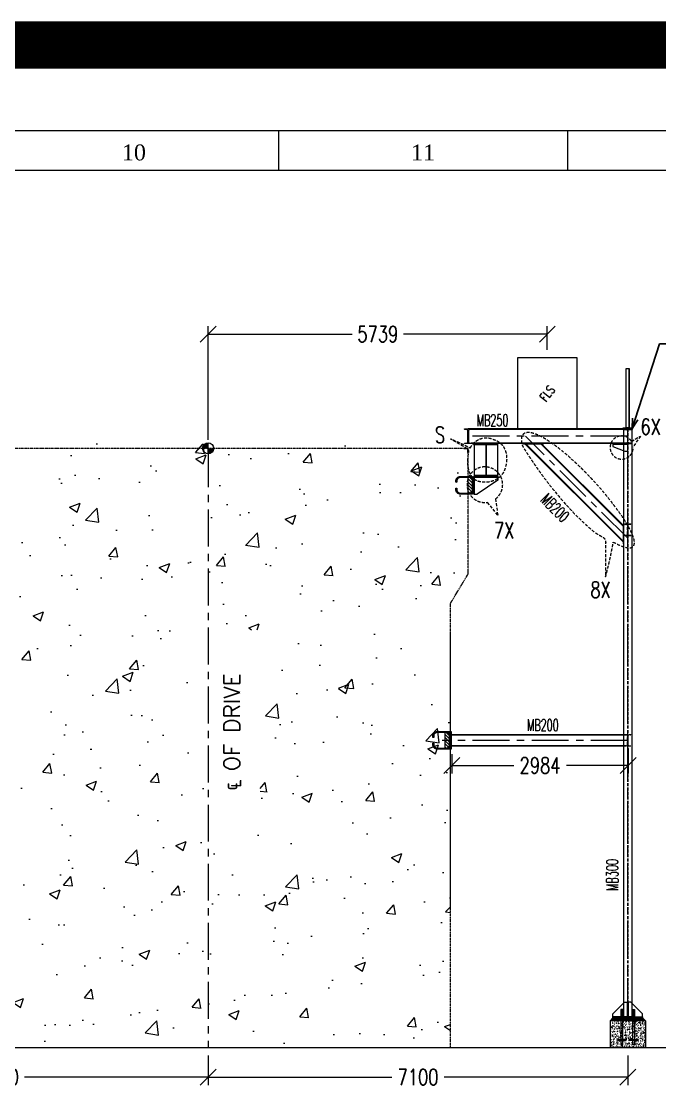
# Model space of a CAD drawing. Header units: millimetres. Extents: x 440906 to 556670, y 99378 to 157816.
# Drawn here: x 521111 to 531910, y 139677 to 157816 of the extents above; entities that cross this region are included whole.
import ezdxf
from ezdxf import colors
from ezdxf.entities.mleader import LeaderData, LeaderLine
from ezdxf.enums import TextEntityAlignment as Align
from ezdxf.math import Vec2, Vec3

# ---------------------------------------------------------------- set-up
doc = ezdxf.new("R2010")
doc.units = ezdxf.units.MM
for name, pattern in [('CENTER', [2, 1.25, -0.25, 0.25, -0.25]), ('HIDDEN', [0.375, 0.25, -0.125]), ('PHANTOM2', [31.75, 15.875, -3.175, 3.175, -3.175, 3.175, -3.175])]:
    doc.linetypes.add(name, pattern=pattern)
doc.layers.get('Defpoints').update_dxf_attribs({"lineweight": 0})
for name, color, linetype, lineweight in [('A2 LAND', 7, 'Continuous', 15), ('Center Line', 2, 'CENTER', 9), ('Construction Line', 3, 'Continuous', 20), ('Dimentions', 1, 'Continuous', 13), ('Hidden Line', 30, 'HIDDEN', 5), ('Text', 1, 'Continuous', 20)]:
    doc.layers.add(name, color=color, linetype=linetype, lineweight=lineweight)
doc.layers.add('Phantom Line', color=250, linetype='PHANTOM2', lineweight=5, transparency=0.4)
doc.styles.add('BOS', font='BOOKOS.TTF')
doc.styles.add('EICS CALIBRI', font='calibri.ttf')
doc.styles.add('romans', font='romans.shx', dxfattribs={"width": 0.75})
doc.styles.get("Standard").update_dxf_attribs({"font": 'simplex.shx'})
doc.dimstyles.new('ASHU', dxfattribs={"dimscale": 135, "dimtxt": 2, "dimasz": 2, "dimexe": 1, "dimexo": 1, "dimtad": 0, "dimdec": 0, "dimtxsty": 'romans', "dimblk": 'OBLIQUE', "dimcen": 2.5, "dimclrd": 256, "dimclre": 256, "dimclrt": 256, "dimadec": 0, "dimazin": 0, "dimtfac": 1, "dimtdec": 0, "dimtmove": 0, "dimatfit": 3, "dimldrblk": 'OPEN', "dimfxl": 1, "dimtfill": 1, "dimlwd": 9, "dimlwe": 5, "dimarcsym": 0})

# ---------------------------------------------------------------- blocks, each defined once
blk = doc.blocks.new('TP')
at = {"layer": 'Construction Line'}
h = blk.add_hatch(dxfattribs=at)
h.set_pattern_fill('ANSI31', color=9, scale=300)
h.set_pattern_definition([(45, (-4894458.462, -634663.41), (-26.5165043, 26.5165043), [])])
h.paths.add_polyline_path([(0, 108), (-75, 108), (-75, -192), (0, -192)])
blk.add_lwpolyline([(0, 108), (-75, 108), (-75, -192), (0, -192)], close=True, dxfattribs=at)
blk = doc.blocks.new('A$C3EDE4CEC')
at = {"layer": 'Defpoints', "true_color": 0x636466}
h = blk.add_hatch(dxfattribs=at)
h.set_pattern_fill('ANSI31', color=251, scale=50, style=0)
h.set_pattern_definition([(45, (-444021.413, 1908.5135), (-4.41941738, 4.41941738), [])])
h.paths.add_polyline_path([(59, 650), (41, 650), (41, 567), (59, 567)])
for points in [[(40, 317), (33, 310), (40, 310)], [(40, 293), (33, 300), (40, 300)], [(60, 317), (67, 310), (60, 310)], [(60, 293), (67, 300), (60, 300)]]:
    blk.add_hatch(color=251, dxfattribs=at).paths.add_polyline_path(points)
at = {"layer": 'Defpoints', "color": 251, "true_color": 0x636466}
for p, q in [((40, 650), (40, 567)), ((41, 567), (41, 650)), ((59, 567), (59, 650)), ((40, 567), (60, 567)), ((33, 310), (40, 317)), ((33, 300), (40, 293)), ((67, 310), (60, 317)), ((67, 300), (60, 293))]:
    blk.add_line(p, q, dxfattribs=at)
for points in [[(40, 250), (60, 250), (60, 650), (40, 650)], [(0, 300), (100, 300), (100, 310), (0, 310)]]:
    blk.add_lwpolyline(points, close=True, dxfattribs=at)
blk = doc.blocks.new('FGGDF')
at = {"layer": 'Construction Line', "true_color": 0x636466}
h = blk.add_hatch(dxfattribs=at)
h.set_pattern_fill('ANSI31', color=251, scale=5, angle=90)
h.set_pattern_definition([(135, (10024.662, -236.742), (-11.22532, -11.22532), [])])
h.paths.add_polyline_path([(38639, 9024), (38639, 8884, 0.414214), (38719, 8804), (38859, 8804, 0.414214), (38939, 8884), (38939, 8904), (38923, 8904), (38923, 8884, -0.414214), (38859, 8820), (38719, 8820, -0.414214), (38655, 8884), (38655, 9024, -0.414214), (38719, 9088), (38859, 9088, -0.414214), (38923, 9024), (38923, 9004), (38939, 9004), (38939, 9024, 0.414214), (38859, 9104), (38719, 9104, 0.414214)])
at = {"layer": 'Construction Line'}
for p, q in [((38227, 9104), (38627, 9104)), ((38227, 9104), (38227, 9038)), ((38227, 9088), (38627, 9088)), ((38627, 9104), (38627, 8804)), ((38227, 9038), (38577, 8804)), ((38627, 8804), (38577, 8804))]:
    blk.add_line(p, q, dxfattribs=at)
at = {"layer": 'Construction Line', "color": 251, "true_color": 0x636466}
blk.add_line((38923, 9004), (38923, 9004), dxfattribs=at)
at = {"layer": 'Construction Line'}
blk.add_lwpolyline([(38639, 8804), (38639, 9104), (38627, 9104), (38627, 8804)], close=True, dxfattribs=at)
at = {"layer": 'Construction Line', "color": 251, "true_color": 0x636466}
blk.add_lwpolyline([(38939, 8904), (38923, 8904), (38923, 8884, -0.414214), (38859, 8820), (38719, 8820, -0.414214), (38655, 8884), (38655, 9024, -0.414214), (38719, 9088), (38859, 9088, -0.414214), (38923, 9024), (38923, 9004), (38939, 9004), (38939, 9024, 0.414214), (38859, 9104), (38719, 9104, 0.414214), (38639, 9024), (38639, 8884, 0.414214), (38719, 8804), (38859, 8804, 0.414214), (38939, 8884)], format="xyb", close=True, dxfattribs=at)
blk = doc.blocks.new('_Oblique')
at = {"color": 0, "linetype": 'ByBlock', "lineweight": -2}
blk.add_line((-0.5, -0.5), (0.5, 0.5), dxfattribs=at)
blk = doc.blocks.new('*D26')
at = {"layer": 'Defpoints', "color": 0, "transparency": 16777216}
for p in [(530011, 152522), (530011, 152122), (524272, 150596)]:
    blk.add_point(p, dxfattribs=at)
at = {"layer": 'Dimentions', "lineweight": 5, "transparency": 16777216}
for p, q in [((524272, 150731), (524272, 152657)), ((530011, 152257), (530011, 152657))]:
    blk.add_line(p, q, dxfattribs=at)
at = {"layer": 'Dimentions', "lineweight": 9, "transparency": 16777216}
for p, q in [((524272, 152522), (526706, 152522)), ((530011, 152522), (527578, 152522))]:
    blk.add_line(p, q, dxfattribs=at)
at = {"layer": 'Dimentions', "lineweight": 9, "transparency": 16777216, "xscale": 270, "yscale": 270, "zscale": 270, "rotation": 180}
blk.add_blockref('_Oblique', (524272, 152522), dxfattribs=at)
at = {"layer": 'Dimentions', "lineweight": 9, "transparency": 16777216, "xscale": 270, "yscale": 270, "zscale": 270}
blk.add_blockref('_Oblique', (530011, 152522), dxfattribs=at)
at = {"layer": 'Dimentions', "transparency": 16777216, "insert": (527142, 152522), "char_height": 270, "attachment_point": 5, "style": 'romans', "bg_fill": 3, "box_fill_scale": 1.1, "bg_fill_color": 256, "bg_fill_true_color": 13158600, "bg_fill_transparency": 0}
blk.add_mtext('5739', dxfattribs=at)
blk = doc.blocks.new('_Open')
at = {"color": 0, "linetype": 'ByBlock', "lineweight": -2}
for p, q in [((-1, 0.167), (0, 0)), ((-1, -0.167), (0, 0)), ((0, 0), (-1, 0))]:
    blk.add_line(p, q, dxfattribs=at)
blk = doc.blocks.new('A2-P')
at = {"layer": 'A2 LAND', "color": 0}
for p, q in [((532842.69, 184606.82), (532842.69, 184601.82)), ((532878.97, 184606.82), (532878.97, 184601.82))]:
    blk.add_line(p, q, dxfattribs=at)
for points in [[(532479.87, 184200.96), (533060.38, 184200.96), (533060.38, 184606.82), (532479.87, 184606.82)], [(532484.87, 184205.96), (533055.38, 184205.96), (533055.38, 184601.82), (532484.87, 184601.82)]]:
    blk.add_lwpolyline(points, close=True, dxfattribs=at)
at = {"layer": 'A2 LAND', "color": 0, "style": 'BOS'}
for s, p in [('10', (532824.55, 184604.11)), ('11', (532860.83, 184604.11))]:
    blk.add_text(s, height=2, dxfattribs=at).set_placement(p, align=Align.MIDDLE)
at = {"layer": 'A2 LAND', "color": 5, "style": 'EICS CALIBRI'}
for tag, height, p in [('CLIENT', 5, (532972.4, 184277.32)), ('PROJECTNAME', 3.5, (532972.4, 184265.93)), ('PROJECTLOCATION', 3.5, (532972.4, 184256.33)), ('DRAWINGNAME1', 5, (532972.25, 184246.62)), ('CODE', 3.5, (532820.7, 184239.3)), ('DRAWINGNAME2', 5, (532972.49, 184238.83)), ('DRAWINGNO1', 3.5, (532940.8, 184227.64)), ('SHNO', 3.5, (533005.25, 184224.03)), ('RV', 3.5, (533046.81, 184224.15)), ('APPD', 3.5, (532745.59, 184211.36))]:
    blk.add_attdef(tag, text='', height=height, dxfattribs=at).set_placement(p, align=Align.MIDDLE)
for tag, p in [('SCALE', (532745.59, 184255.01)), ('DWN', (532745.59, 184244.1)), ('CKD', (532745.59, 184233.19)), ('PRTANT', (532745.6, 184222.28))]:
    blk.add_attdef(tag, text='', height=3.5, dxfattribs=at).set_placement(p, align=Align.MIDDLE_CENTER)
blk = doc.blocks.new('t5t5')
at = {"layer": 'Construction Line', "ltscale": 20}
blk.add_line((184570, 245610), (184570, 244610), dxfattribs=at)
blk.add_lwpolyline([(184564, 244610), (184614, 244610), (184614, 245610), (184564, 245610)], close=True, dxfattribs=at)
at = {"layer": 'Construction Line'}
blk.add_lwpolyline([(184554, 244600), (184624, 244600), (184624, 244610), (184554, 244610)], close=True, dxfattribs=at)
blk = doc.blocks.new('_Open30')
at = {"color": 0, "linetype": 'ByBlock', "lineweight": -2}
for p, q in [((-1, 0.27), (0, 0)), ((0, 0), (-1, -0.27)), ((0, 0), (-1, 0))]:
    blk.add_line(p, q, dxfattribs=at)
blk = doc.blocks.new('*D134')
at = {"layer": 'Defpoints', "color": 0, "transparency": 16777216}
for p in [(517172, 140441), (524272, 140441), (524272, 139939)]:
    blk.add_point(p, dxfattribs=at)
at = {"layer": 'Dimentions', "lineweight": 5, "transparency": 16777216}
for p, q in [((517172, 140306), (517172, 139804)), ((524272, 140306), (524272, 139804))]:
    blk.add_line(p, q, dxfattribs=at)
at = {"layer": 'Dimentions', "lineweight": 9, "transparency": 16777216}
for p, q in [((517172, 139939), (520281, 139939)), ((524272, 139939), (521163, 139939))]:
    blk.add_line(p, q, dxfattribs=at)
at = {"layer": 'Dimentions', "lineweight": 9, "transparency": 16777216, "xscale": 270, "yscale": 270, "zscale": 270, "rotation": 180}
blk.add_blockref('_Oblique', (517172, 139939), dxfattribs=at)
at = {"layer": 'Dimentions', "lineweight": 9, "transparency": 16777216, "xscale": 270, "yscale": 270, "zscale": 270}
blk.add_blockref('_Oblique', (524272, 139939), dxfattribs=at)
at = {"layer": 'Dimentions', "transparency": 16777216, "insert": (520722, 139939), "char_height": 270, "attachment_point": 5, "style": 'romans', "bg_fill": 3, "box_fill_scale": 1.1, "bg_fill_color": 256, "bg_fill_true_color": 13158600, "bg_fill_transparency": 0}
blk.add_mtext('7100', dxfattribs=at)
blk = doc.blocks.new('*D135')
at = {"layer": 'Defpoints', "color": 0, "transparency": 16777216}
for p in [(524272, 140441), (531372, 140441), (531372, 139939)]:
    blk.add_point(p, dxfattribs=at)
at = {"layer": 'Dimentions', "lineweight": 5, "transparency": 16777216}
for p, q in [((524272, 140306), (524272, 139804)), ((531372, 140306), (531372, 139804))]:
    blk.add_line(p, q, dxfattribs=at)
at = {"layer": 'Dimentions', "lineweight": 9, "transparency": 16777216}
for p, q in [((524272, 139939), (527381, 139939)), ((531372, 139939), (528263, 139939))]:
    blk.add_line(p, q, dxfattribs=at)
at = {"layer": 'Dimentions', "lineweight": 9, "transparency": 16777216, "xscale": 270, "yscale": 270, "zscale": 270, "rotation": 180}
blk.add_blockref('_Oblique', (524272, 139939), dxfattribs=at)
at = {"layer": 'Dimentions', "lineweight": 9, "transparency": 16777216, "xscale": 270, "yscale": 270, "zscale": 270}
blk.add_blockref('_Oblique', (531372, 139939), dxfattribs=at)
at = {"layer": 'Dimentions', "transparency": 16777216, "insert": (527822, 139939), "char_height": 270, "attachment_point": 5, "style": 'romans', "bg_fill": 3, "box_fill_scale": 1.1, "bg_fill_color": 256, "bg_fill_true_color": 13158600, "bg_fill_transparency": 0}
blk.add_mtext('7100', dxfattribs=at)
blk = doc.blocks.new('GRGRG')
at = {"layer": 'Construction Line', "true_color": 0x636466}
h = blk.add_hatch(dxfattribs=at)
h.set_pattern_fill('ANSI31', color=251, scale=5, angle=90)
h.set_pattern_definition([(135, (324413.773, 138982.072), (-11.22532, -11.22532), [])])
h.paths.add_polyline_path([(353028, 148243), (353028, 148103, 0.414214), (353108, 148023), (353248, 148023, 0.414214), (353328, 148103), (353328, 148123), (353312, 148123), (353312, 148103, -0.414214), (353248, 148039), (353108, 148039, -0.414214), (353044, 148103), (353044, 148243, -0.414214), (353108, 148307), (353248, 148307, -0.414214), (353312, 148243), (353312, 148223), (353328, 148223), (353328, 148243, 0.414214), (353248, 148323), (353108, 148323, 0.414214)])
at = {"layer": 'Construction Line'}
blk.add_line((353016, 148323), (353016, 148023), dxfattribs=at)
at = {"layer": 'Construction Line', "color": 251, "true_color": 0x636466}
blk.add_line((353312, 148223), (353312, 148223), dxfattribs=at)
at = {"layer": 'Construction Line'}
blk.add_lwpolyline([(353028, 148023), (353028, 148323), (353016, 148323), (353016, 148023)], close=True, dxfattribs=at)
at = {"layer": 'Construction Line', "color": 251, "true_color": 0x636466}
blk.add_lwpolyline([(353328, 148123), (353312, 148123), (353312, 148103, -0.414214), (353248, 148039), (353108, 148039, -0.414214), (353044, 148103), (353044, 148243, -0.414214), (353108, 148307), (353248, 148307, -0.414214), (353312, 148243), (353312, 148223), (353328, 148223), (353328, 148243, 0.414214), (353248, 148323), (353108, 148323, 0.414214), (353028, 148243), (353028, 148103, 0.414214), (353108, 148023), (353248, 148023, 0.414214), (353328, 148103)], format="xyb", close=True, dxfattribs=at)
at = {"layer": 'Construction Line'}
blk.add_blockref('TP', (353119, 148215), dxfattribs=at)
blk = doc.blocks.new('*D148')
at = {"layer": 'Defpoints', "color": 0, "transparency": 16777216}
for p in [(528396, 145541), (531380, 145641), (531380, 145217)]:
    blk.add_point(p, dxfattribs=at)
at = {"layer": 'Dimentions', "lineweight": 5, "transparency": 16777216}
for p, q in [((531380, 145506), (531380, 145082)), ((528396, 145406), (528396, 145082))]:
    blk.add_line(p, q, dxfattribs=at)
at = {"layer": 'Dimentions', "lineweight": 9, "transparency": 16777216}
for p, q in [((528396, 145217), (529442, 145217)), ((531380, 145217), (530334, 145217))]:
    blk.add_line(p, q, dxfattribs=at)
at = {"layer": 'Dimentions', "lineweight": 9, "transparency": 16777216, "xscale": 270, "yscale": 270, "zscale": 270, "rotation": 180}
blk.add_blockref('_Oblique', (528396, 145217), dxfattribs=at)
at = {"layer": 'Dimentions', "lineweight": 9, "transparency": 16777216, "xscale": 270, "yscale": 270, "zscale": 270}
blk.add_blockref('_Oblique', (531380, 145217), dxfattribs=at)
at = {"layer": 'Dimentions', "transparency": 16777216, "insert": (529888, 145217), "char_height": 270, "attachment_point": 5, "style": 'romans', "bg_fill": 3, "box_fill_scale": 1.1, "bg_fill_color": 256, "bg_fill_true_color": 13158600, "bg_fill_transparency": 0}
blk.add_mtext('2984', dxfattribs=at)
blk = doc.blocks.new('A$C41082F57')
at = {"layer": 'Construction Line', "color": 1}
for p, q in [((0, 0), (-75, 0)), ((0, -75), (0, 0)), ((-12, -6), (-69, -6)), ((-6, -69), (-6, -12))]:
    blk.add_line(p, q, dxfattribs=at)
for centre, start, end in [((-69, 0), 180, 270), ((-12, -12), 0, 90), ((0, -69), 180, 270)]:
    blk.add_arc(centre, 6, start, end, dxfattribs=at)
blk = doc.blocks.new('HYHB')
at = {"layer": 'Construction Line'}
h = blk.add_hatch(dxfattribs=at)
h.set_pattern_fill('ANSI31', color=256, scale=20, angle=45, style=0)
h.set_pattern_definition([(90, (-79484.2758, 45663.2808), (-2.5, 4e-16), [])])
h.paths.add_polyline_path([(376389, 151249), (376295, 151249), (376295, 151156, 0.414214)])
h.paths.add_polyline_path([(376295, 151342, 0.414214), (376202, 151249), (376295, 151249)])
at = {"layer": 'Phantom Line', "true_color": 0x636466}
h = blk.add_hatch(dxfattribs=at)
h.set_pattern_fill('AR-CONC', color=251, scale=10)
h.set_pattern_definition([(50, (140090.8, -90336), (1821.847, -159.391), [190.5, -2095.5]), (355, (140090.8, -90336), (-352.434, 1910.568), [152.4, -1676.406]), (100.45144, (140242.6, -90349.4), (1469.4125, 1751.1775), [161.9, -1780.902]), (46.1842, (140090.8, -89828), (2710.79, -420.423), [285.75, -3143.25]), (96.6356, (140316.7, -89863), (2374.041, 2474.261), [242.85, -2671.356]), (351.18415, (140090.8, -89828), (2374.041, 2474.261), [228.6, -2514.597]), (21, (140344.8, -89955), (1516.144, -1022.652), [190.5, -2095.5]), (326, (140344.8, -89955), (618.02, 1841.88), [152.4, -1676.4]), (71.45144, (140471.1, -90040.3), (2134.164, 819.228), [161.9, -1780.899]), (37.5, (140090.76, -90336.1), (30.886, 845.5504), [0, -1656.08, 0, -1701.8, 0, -1682.75]), (7.5, (140090.8, -90336.1), (668.1966, 1001.8057), [0, -970.28, 0, -1617.98, 0, -641.35]), (327.5, (139524.34, -90336.1), (1355.906, -57.2874), [0, -635, 0, -1981.2, 0, -2628.9]), (317.5, (139270.3, -90336.1), (1481.292, 254.265), [0, -825.5, 0, -1315.72, 0, -1866.9])])
edge = h.paths.add_edge_path()
edge.add_arc((374049, 3378099), 3226776, 269.961764, 270.038236, ccw=False)
edge.add_line((371895, 151324), (371895, 149124))
edge.add_line((371895, 149124), (372195, 148624))
edge.add_line((372195, 148624), (372195, 141178))
edge.add_line((372195, 141178), (380395, 141178))
edge.add_line((380395, 141178), (380395, 148624))
edge.add_line((380395, 148624), (380695, 149124))
edge.add_line((380695, 149124), (380689, 151312))
edge.add_arc((380683, 151312), 6, 0, 90)
edge.add_line((380683, 151318), (376388, 151321))
edge.add_arc((376295, 151324), 93.3, 180, 358.1152, ccw=False)
h.paths.add_polyline_path([(376346, 148176), (376346, 144719), (377175, 144719), (377175, 148176)], flags=16)
at = {"layer": 'Construction Line'}
blk.add_line((376295, 151156), (376295, 151342), dxfattribs=at)
blk.add_circle((376295, 151249), 93.3, dxfattribs=at)
at = {"layer": 'Phantom Line', "color": 251, "true_color": 0x636466}
for p, q in [((380695, 151249), (371895, 151249)), ((380695, 149124), (380695, 151249)), ((380395, 148624), (380695, 149124)), ((380395, 141103), (380395, 148624)), ((380395, 143431), (380395, 148124)), ((380395, 143431), (380395, 148124)), ((372195, 141103), (380395, 141103))]:
    blk.add_line(p, q, dxfattribs=at)
at = {"layer": 'Phantom Line', "lineweight": 30}
blk.add_blockref('A$C41082F57', (380695, 151249), dxfattribs=at)
blk = doc.blocks.new('VF')
at = {"layer": 'Construction Line'}
for points in [[(537755, 150003), (538155, 150003), (538155, 150559), (537755, 150559)], [(537755, 150559), (537755, 150543), (538155, 150543), (538155, 150559)], [(537949, 150019), (537961, 150019), (537961, 150543), (537949, 150543)], [(537755, 150019), (537755, 150003), (538155, 150003), (538155, 150019)]]:
    blk.add_lwpolyline(points, close=True, dxfattribs=at)

msp = doc.modelspace()

# ---------------------------------------------------------------- hatches: boundary and pattern name
at = {"layer": 'Construction Line', "true_color": 0x636466}
h = msp.add_hatch(dxfattribs=at)
h.set_pattern_fill('JIS_STN_1E', color=251, scale=10)
h.set_pattern_definition([(45, (501978.928, 140440.515), (-7.0710678, 7.0710678), []), (45, (501985.978, 140440.515), (-7.0710678, 7.0710678), [10, -5])])
h.paths.add_polyline_path([(531486.7, 140940.5), (531621.7, 140940.5), (531671.7, 140890.5), (531486.7, 140890.5)])
h.paths.add_polyline_path([(531121.7, 140940.5), (531486.7, 140940.5), (531486.7, 140890.5), (531071.7, 140890.5)])
h = msp.add_hatch(dxfattribs=at)
h.set_pattern_fill('AR-CONC', color=251, scale=0.5)
h.set_pattern_definition([(50, (501978.93, 140440.515), (91.09233, -7.96954), [9.525, -104.775]), (355, (501978.93, 140440.52), (-17.6217, 95.52842), [7.62, -83.8203]), (100.45144, (501986.52, 140439.85), (73.47062, 87.55888), [8.095, -89.04512]), (46.1842, (501978.93, 140465.92), (135.5395, -21.02116), [14.2875, -157.1625]), (96.63556, (501990.22, 140464.16), (118.70207, 123.71306), [12.1425, -133.5678]), (351.18415, (501978.93, 140465.92), (118.7021, 123.71306), [11.43, -125.72987]), (21, (501991.63, 140459.565), (75.8072, -51.1326), [9.525, -104.775]), (326, (501991.63, 140459.57), (30.901, 92.09398), [7.62, -83.82]), (71.45144, (501997.945, 140455.304), (106.7082, 40.96138), [8.095, -89.04497]), (37.5, (501978.928, 140440.515), (1.5443, 42.27752), [0, -82.804, 0, -85.09, 0, -84.1375]), (7.5, (501978.93, 140440.515), (33.40983, 50.09029), [0, -48.514, 0, -80.899, 0, -32.0675]), (327.5, (501950.607, 140440.515), (67.795298, -2.864372), [0, -31.75, 0, -99.06, 0, -131.445]), (317.5, (501937.907, 140440.515), (74.06459, 12.71325), [0, -41.275, 0, -65.786, 0, -93.345])])
h.paths.add_polyline_path([(531071.7, 140890.5), (531671.7, 140890.5), (531671.7, 140440.5), (531071.7, 140440.5)])

# ---------------------------------------------------------------- linework, layer by layer
at = {"layer": 'Center Line', "linetype": 'CENTER', "ltscale": 500}
for p, q in [((531371.7, 140940.5), (531371.7, 150916)), ((531371.7, 145640.9), (528233.7, 145640.9))]:
    msp.add_line(p, q, dxfattribs=at)
at = {"layer": 'Construction Line'}
for p, q in [((531301.7, 150916), (531301.7, 140960.5)), ((531441.7, 150916), (531441.7, 140960.5)), ((531301.7, 149389.3), (531301.7, 149389.3)), ((531301.7, 149375.2), (531301.7, 149375.2)), ((528383.7, 145540.9), (528383.7, 145740.9)), ((528383.7, 145740.9), (531321.7, 145740.9)), ((531345.3, 145730.9), (528383.7, 145730.9)), ((531345.3, 145550.9), (528383.7, 145550.9)), ((531321.7, 145540.9), (528383.7, 145540.9)), ((531441.7, 140960.5), (531301.7, 140960.5)), ((531121.7, 140940.5), (531071.7, 140890.5)), ((531071.7, 140890.5), (531071.7, 140440.5)), ((531671.7, 140890.5), (531071.7, 140890.5)), ((531621.7, 140940.5), (531671.7, 140890.5)), ((531671.7, 140890.5), (531671.7, 140440.5)), ((531671.7, 140440.5), (531071.7, 140440.5))]:
    msp.add_line(p, q, dxfattribs=at)
at = {"layer": 'Construction Line', "ltscale": 20}
msp.add_line((531371.7, 150653.5), (531121.7, 150653.5), dxfattribs=at)
at = {"layer": 'Construction Line'}
for points in [[(529506, 152122), (529506, 150916), (530516, 150916), (530516, 152122)], [(531286.7, 150916), (531456.7, 150916), (531456.7, 150926), (531286.7, 150926)], [(531291.7, 149304.3), (531291.7, 148971.5), (531301.7, 148971.5), (531301.7, 149304.3)], [(531316.7, 141210.1), (531366.7, 141210.1), (531366.7, 140960.5), (531121.7, 140960.5), (531121.7, 141010.7)], [(531366.7, 141210.1), (531376.7, 141210.1), (531376.7, 140960.5), (531366.7, 140960.5)], [(531426.7, 141210.1), (531376.7, 141210.1), (531376.7, 140960.5), (531621.7, 140960.5), (531621.7, 141010.7)], [(531621.7, 140940.5), (531121.7, 140940.5), (531121.7, 140960.5), (531621.7, 140960.5)]]:
    msp.add_lwpolyline(points, close=True, dxfattribs=at)
at = {"layer": 'Construction Line', "ltscale": 20}
msp.add_lwpolyline([(531121.7, 150666), (531121.7, 150616), (531321.7, 150541), (531371.7, 150541), (531371.7, 150666)], close=True, dxfattribs=at)
at = {"layer": 'Hidden Line', "linetype": 'HIDDEN', "ltscale": 200}
for p, q in [((531367.9, 150916), (531367.9, 140960.5)), ((531375.6, 150916), (531375.6, 140960.5))]:
    msp.add_line(p, q, dxfattribs=at)
for points in [[(531434.2, 150666), (531434.2, 150668.7, 0.3738847), (531428.6, 150675.2), (531386.4, 150681.1, -0.3738847), (531375.2, 150694), (531375.2, 150888.1, -0.3738847), (531386.4, 150900.9), (531428.6, 150906.9, 0.3738847), (531434.2, 150913.3), (531434.2, 150916), (531309.2, 150916), (531309.2, 150913.3, 0.3738847), (531314.8, 150906.9), (531357.1, 150900.9, -0.3738847), (531368.3, 150888.1), (531368.3, 150694, -0.3738847), (531357.1, 150681.1), (531314.8, 150675.2, 0.3738847), (531309.2, 150668.7), (531309.2, 150666)], [(531421.7, 149106.4), (531321.7, 149106.4), (531321.7, 149108.3, -0.3738847), (531326.5, 149113.7), (531359.4, 149118.4, 0.3738847), (531368.9, 149129.3), (531368.9, 149283.5, 0.3738847), (531359.4, 149294.4), (531326.5, 149299, -0.3738847), (531321.7, 149304.5), (531321.7, 149306.4), (531421.7, 149306.4), (531421.7, 149304.5, -0.3738847), (531417, 149299), (531384.1, 149294.4, 0.3738847), (531374.6, 149283.5), (531374.6, 149129.3, 0.3738847), (531384.1, 149118.4), (531417, 149113.7, -0.3738847), (531421.7, 149108.3)]]:
    msp.add_lwpolyline(points, format="xyb", close=True, dxfattribs=at)
at = {"layer": 'Hidden Line', "linetype": 'HIDDEN', "ltscale": 200, "elevation": 0}
msp.add_lwpolyline([(531421.7, 145540.9), (531321.7, 145540.9), (531321.7, 145542.8, -0.3738847), (531326.5, 145548.3), (531359.4, 145552.9, 0.3738847), (531368.9, 145563.8), (531368.9, 145718, 0.3738847), (531359.4, 145728.9), (531326.5, 145733.6, -0.3738847), (531321.7, 145739), (531321.7, 145740.9), (531421.7, 145740.9), (531421.7, 145739, -0.3738847), (531417, 145733.6), (531384.1, 145728.9, 0.3738847), (531374.6, 145718), (531374.6, 145563.8, 0.3738847), (531384.1, 145552.9), (531417, 145548.3, -0.3738847), (531421.7, 145542.8)], format="xyb", close=True, dxfattribs=at)
msp.add_lwpolyline([(531421.7, 145540.9), (531321.7, 145540.9), (531321.7, 145542.8, -0.3738847), (531326.5, 145548.3), (531359.4, 145552.9, 0.3738847), (531368.9, 145563.8), (531368.9, 145718, 0.3738847), (531359.4, 145728.9), (531326.5, 145733.6, -0.3738847), (531321.7, 145739), (531321.7, 145740.9), (531421.7, 145740.9), (531421.7, 145739, -0.3738847), (531417, 145733.6), (531384.1, 145728.9, 0.3738847), (531374.6, 145718), (531374.6, 145563.8, 0.3738847), (531384.1, 145552.9), (531417, 145548.3, -0.3738847), (531421.7, 145542.8)], format="xyb", close=True, dxfattribs=at)
at = {"layer": 'Text', "linetype": 'HIDDEN', "ltscale": 200}
for points in [[(531435, 150704.2), (531586.8, 150794.4), (531464.5, 150612.8, -8.0334599)], [(529135.5, 149730.1), (529170.9, 149456.2), (528999.2, 149672.6, -8.0334599)]]:
    msp.add_lwpolyline(points, format="xyb", close=True, dxfattribs=at)

# ---------------------------------------------------------------- block references
at = {"layer": 'Construction Line', "xscale": -1}
for name, p in [('t5t5', (715961, -93673.7)), ('FGGDF', (567401.6, 141007)), ('TP', (528671.7, 150002.8))]:
    msp.add_blockref(name, p, dxfattribs=at)
at = {"layer": 'Construction Line', "yscale": 1.5, "zscale": 1.5}
for p, xscale, rotation in [((531197.1, 140110.5), 1.5, 0.02219712209892207), ((531547.1, 140110.5), -1.5, 0.02219712156529496)]:
    msp.add_blockref('A$C3EDE4CEC', p, dxfattribs=dict(at, xscale=xscale, rotation=rotation))
at = {"layer": 'Dimentions', "xscale": -1}
msp.add_blockref('GRGRG', (881399.7, -2531.8), dxfattribs=at)

# ---------------------------------------------------------------- texts
at = {"layer": 'Text', "linetype": 'HIDDEN', "ltscale": 200, "style": 'romans', "width": 0.75}
for s, p in [('6X', (531760.7, 151088)), ('7X', (529281.4, 149329.1)), ('8X', (530912.1, 148327.1))]:
    msp.add_text(s, height=270, dxfattribs=at).set_placement(p, align=Align.TOP_CENTER)
at = {"layer": 'Text', "style": 'romans', "width": 0.6}
for s, rotation, p in [('MB200', 315, (530211.3, 149653)), ('MB300', 90, (531010.6, 143363.1))]:
    msp.add_text(s, height=200, rotation=rotation, dxfattribs=at).set_placement(p, align=Align.TOP_CENTER)
at = {"layer": 'Text', "linetype": 'CENTER', "ltscale": 2000}
msp.add_text('℄ OF DRIVE', height=270, rotation=90, dxfattribs=at).set_placement((524537.2, 145784.6), align=Align.TOP_CENTER)
at = {"layer": 'Text', "style": 'romans', "width": 0.6}
msp.add_text('MB200', height=200, dxfattribs=at).set_placement((529935.7, 146000.5), align=Align.TOP_CENTER)

# ---------------------------------------------------------------- leaders
at = {"layer": 'Text'}
ml = msp.add_multileader_mtext('Standard', dxfattribs=at)
ml.set_content('COLUMN TOP PL.\\P340X170X10THK.', color=256, style='romans')
ml.set_leader_properties(color=256)
ml.set_arrow_properties(name='OPEN30')
ml.build(insert=Vec2(0, 0))
ml.multileader.update_dxf_attribs({"text_left_attachment_type": 5, "text_right_attachment_type": 5, "dogleg_length": 0.36, "arrow_head_size": 170, "scale": 85})
ctx = ml.context
ctx.base_point, ctx.scale, ctx.char_height, ctx.arrow_head_size, ctx.landing_gap_size, ctx.plane_origin = Vec3(531937.5, 152357.3), 85, 255, 170, 170, Vec3(537004.3, 154085.1)
ctx.left_attachment, ctx.right_attachment, ctx.text_align_type = 5, 5, 1
notes = []
notes.append((ctx, [(1, (1, 1, 0), (531906.9, 152357.3), (1, 0), 30.6, [(1, [(531447, 150920.2)], 0, [])])]))
ctx.mtext.insert, ctx.mtext.alignment, ctx.mtext.flow_direction = Vec3(533336.9, 153088.3), 2, 5
for ctx, leaders in notes:
    for number, flags, end, landing, length, lines in leaders:
        leader = LeaderData()
        leader.index, (leader.has_last_leader_line, leader.has_dogleg_vector, leader.attachment_direction) = number, flags
        leader.last_leader_point, leader.dogleg_vector, leader.dogleg_length = Vec3(end), Vec3(landing), length
        for number, points, colour, breaks in lines:
            line = LeaderLine()
            line.index, line.vertices, line.color, line.breaks = number, Vec3.list(points), colors.encode_raw_color(colour), breaks
            leader.lines.append(line)
        ctx.leaders.append(leader)

# ---------------------------------------------------------------- next in the draw order: dimensions: what is measured, and where the dimension line sits
at = {"layer": 'Dimentions'}
dim = msp.add_linear_dim(base=(530011, 152522), p1=(524271.7, 150595.9), p2=(530011, 152122), dimstyle='ASHU', dxfattribs=at)
dim.commit()
dim.dimension.update_dxf_attribs({"geometry": '*D26', "text_midpoint": (527141.9, 152522), "dimtype": 160})

# ---------------------------------------------------------------- next in the draw order: linework, layer by layer
at = {"layer": 'Center Line', "linetype": 'CENTER', "ltscale": 500}
for p, q in [((531368.3, 150791), (528674.7, 150791)), ((531371.7, 149062.9), (529643.6, 150791)), ((524271.7, 150551.9), (524271.7, 140440))]:
    msp.add_line(p, q, dxfattribs=at)
at = {"layer": 'Construction Line'}
for p, q in [((531301.7, 150916), (528671.7, 150916)), ((531301.7, 150916), (528671.7, 150916)), ((531301.7, 150906), (528722.1, 150906)), ((531301.7, 150906), (528722.1, 150906)), ((531301.7, 150666), (528671.7, 150666)), ((531301.7, 150676), (528722.1, 150676)), ((529627.2, 150666), (529627.2, 150666)), ((531291.7, 149001.5), (529637.2, 150656)), ((529641.3, 150666), (529641.3, 150666)), ((531291.7, 149015.6), (529651.3, 150656)), ((529895.9, 150666), (529895.9, 150666)), ((531291.7, 149270.2), (529905.9, 150656)), ((529910, 150666), (529910, 150666)), ((531291.7, 149284.3), (529920, 150656))]:
    msp.add_line(p, q, dxfattribs=at)
msp.add_lwpolyline([(528733.8, 150666), (528608.8, 150666), (528608.8, 150668.7, -0.3738847), (528614.4, 150675.2), (528656.7, 150681.1, 0.3738847), (528667.8, 150694), (528667.8, 150888.1, 0.3738847), (528656.7, 150900.9), (528614.4, 150906.9, -0.3738847), (528608.8, 150913.3), (528608.8, 150916), (528733.8, 150916), (528733.8, 150913.3, -0.3738847), (528728.2, 150906.9), (528685.9, 150900.9, 0.3738847), (528674.7, 150888.1), (528674.7, 150694, 0.3738847), (528685.9, 150681.1), (528728.2, 150675.2, -0.3738847), (528733.8, 150668.7)], format="xyb", close=True, dxfattribs=at)
for points in [[(528762.7, 150666), (528762.7, 150650), (529162.7, 150650), (529162.7, 150666)], [(529940, 150656), (529607.2, 150656), (529607.2, 150666), (529940, 150666)]]:
    msp.add_lwpolyline(points, close=True, dxfattribs=at)
at = {"layer": 'Text', "linetype": 'HIDDEN', "ltscale": 200}
for points, weights, knots in [([(528707.7, 150593.2), (528559, 150671.8), (528369.7, 150748.6), (528551.6, 150640.3), (528687.9, 150559.1), (528576.8, 150085.7), (528853.6, 150024.3), (529190.5, 149938), (529291.5, 150232.1), (529436.8, 150647.2), (529099.4, 150737), (528843.6, 150859.4), (528707.7, 150593.2)], [1, 1, 1, 1, 1, 0.7419386546, 1, 0.7419386546, 1, 0.7419386546, 1, 0.7419386546, 1], [0, 0, 0, 1, 1, 2, 2, 3.4696782, 3.4696782, 4.9393563, 4.9393563, 6.4090345, 6.4090345, 7.8787126, 7.8787126, 7.8787126]), ([(531127.9, 148996.8), (531072.8, 148691.8), (530996.2, 148404.5), (530996.2, 148725.9), (530996.2, 149047.4), (530344, 149389.9), (529589.1, 150630.7), (529453.8, 151074.8), (529995.6, 150734.4), (530564.1, 150390.9), (531126.3, 149639.2), (531969.6, 148544.2), (531127.9, 148996.8)], [1, 1, 1, 1, 1, 0.738673945568, 1, 0.738673945568, 1, 0.738673945568, 1, 0.738673945568, 1], [0, 0, 0, 1, 1, 2, 2, 3.4793907, 3.4793907, 4.9587814, 4.9587814, 6.4381721, 6.4381721, 7.9175628, 7.9175628, 7.9175628])]:
    msp.add_rational_spline(points, weights, degree=2, knots=knots, dxfattribs=at)

# ---------------------------------------------------------------- next in the draw order: block references
at = {"layer": 'A2 LAND', "xscale": 134.8532359434997, "yscale": 134.8532359434997, "zscale": 134.8532359434997}
msp.add_blockref('A2-P', (-71330099.8, -24738863.6), dxfattribs=at)
at = {"layer": 'Construction Line', "color": 4}
msp.add_blockref('VF', (-8980.4, 107.5), dxfattribs=at)

# ---------------------------------------------------------------- next in the draw order: texts
at = {"layer": 'Text', "style": 'romans', "width": 0.75}
msp.add_text('FLS', height=150, rotation=52.15554, dxfattribs=at).set_placement((530011, 151516), align=Align.MIDDLE_CENTER)
at = {"layer": 'Text', "style": 'romans', "width": 0.6}
msp.add_text('MB250', height=200, dxfattribs=at).set_placement((529084.2, 151162.5), align=Align.TOP_CENTER)
at = {"layer": 'Text', "linetype": 'HIDDEN', "ltscale": 200, "style": 'romans', "width": 0.75}
msp.add_text('S', height=270, dxfattribs=at).set_placement((528194.2, 150950.2), align=Align.TOP_CENTER)

# ---------------------------------------------------------------- next in the draw order: dimensions: what is measured, and where the dimension line sits
at = {"layer": 'Dimentions'}
dim = msp.add_linear_dim(base=(531379.9, 145217.4), p1=(528395.7, 145540.9), p2=(531379.9, 145640.9), dimstyle='ASHU', override={"dimtmove": 1}, dxfattribs=at)
dim.commit()
dim.dimension.update_dxf_attribs({"geometry": '*D148', "text_midpoint": (529887.8, 145217.4)})
dim = msp.add_linear_dim(base=(524271.7, 139938.9), p1=(517171.7, 140440.5), p2=(524271.7, 140440.5), dimstyle='ASHU', dxfattribs=at)
dim.commit()
dim.dimension.update_dxf_attribs({"geometry": '*D134', "text_midpoint": (520721.7, 139938.9)})

# ---------------------------------------------------------------- next in the draw order: dimensions: what is measured, and where the dimension line sits
dim = msp.add_linear_dim(base=(531371.7, 139938.9), p1=(524271.7, 140440.5), p2=(531371.7, 140440.5), dimstyle='ASHU', override={"dimtmove": 1}, dxfattribs=at)
dim.commit()
dim.dimension.update_dxf_attribs({"geometry": '*D135', "text_midpoint": (527821.7, 139938.9)})

# ---------------------------------------------------------------- next in the draw order: linework, layer by layer
at = {"layer": 'Dimentions', "color": 3, "const_width": 800}
msp.add_lwpolyline([(475080.3, 157416.4), (556270.3, 157416.4), (556270.3, 99778.1), (475080.3, 99778.1)], close=True, dxfattribs=at)
at = {"layer": 'Phantom Line', "linetype": 'ByBlock', "lineweight": 5}
msp.add_line((477208.1, 140440), (554142.5, 140440), dxfattribs=at)

# ---------------------------------------------------------------- next in the draw order: block references
at = {"layer": 'Dimentions'}
msp.add_blockref('HYHB', (147976.5, -662.8), dxfattribs=at)

doc.saveas('drawing.dxf')
